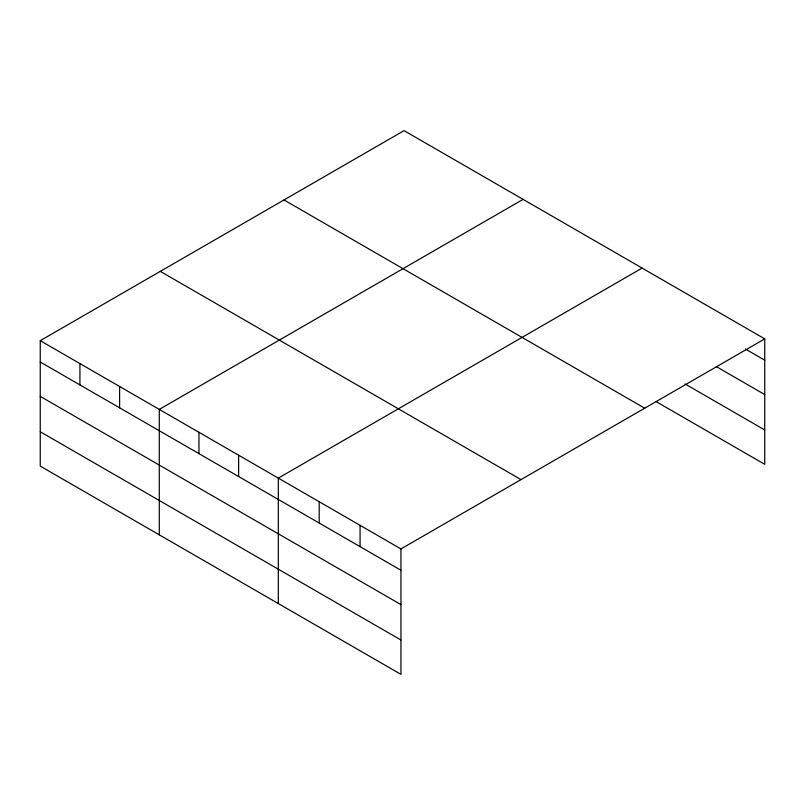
<?xml version="1.0" encoding="UTF-8"?>
<svg xmlns="http://www.w3.org/2000/svg" width="805" height="805" viewBox="0 0 805 805"><rect width="100%" height="100%" fill="white"/><g stroke="black" fill="none" stroke-linecap="round" stroke-linejoin="round"><path stroke-width="1.21" d="M764.75 338.885L404.05 130.641L40.25 340.676L40.25 466.115L400.95 674.359L400.95 548.93L764.75 338.885L764.75 464.324L656.095 401.594M523.079 199.368L159.279 409.403L159.279 534.832M642.108 268.085L278.309 478.12L278.309 603.559M745.39 349.038L764.75 360.217M716.339 366.617L764.75 394.571M685.146 384.005L764.75 429.971M283.994 199.952L644.694 408.205M160.306 271.366L521.006 479.619M40.25 340.676L400.95 548.93M40.25 362.009L400.95 570.252M40.25 396.362L400.95 604.605M40.25 431.762L400.95 640.005M360.066 525.323L360.066 546.655M319.193 501.726L319.193 523.049M238.632 455.217L238.632 476.54M198.956 432.305L198.956 453.638M119.603 386.491L119.603 407.823M79.926 363.588L79.926 384.911"/></g></svg>
